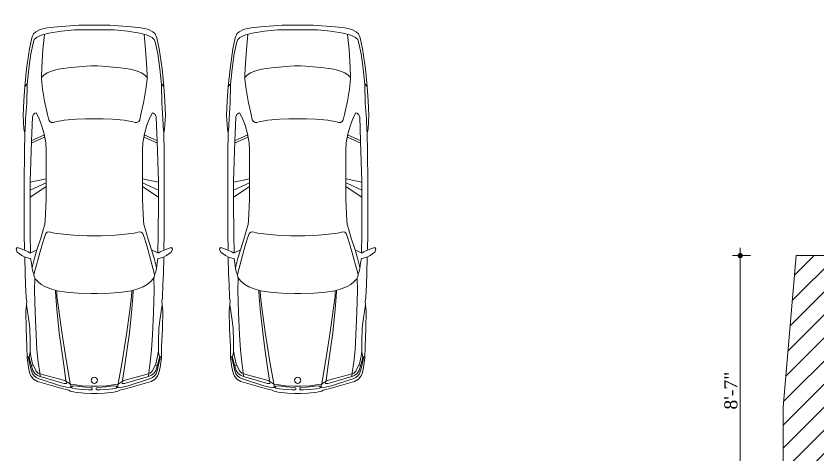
# Model space of a CAD drawing. Header units: inches. Extents: x -250485 to 735580, y -140410 to 288049.
# Drawn here: x 17007.9 to 17315.4, y 21607.1 to 21775.2 of the extents above; entities that cross this region are included whole.
import ezdxf

# ---------------------------------------------------------------- set-up
doc = ezdxf.new("R2010")
doc.units = ezdxf.units.IN
doc.header["$MEASUREMENT"] = 0
doc.header["$PDMODE"] = 35
doc.layers.get('0').update_dxf_attribs({"lineweight": 0})
doc.layers.get('Defpoints').update_dxf_attribs({"lineweight": 0})
doc.layers.add('DIEN HOA', color=111, linetype='Continuous', lineweight=0)
doc.layers.add('Layer1', color=134, linetype='Continuous', lineweight=0)
doc.styles.add('REG', font='times.ttf')
doc.dimstyles.new('Dim-Pres', dxfattribs={"dimtxt": 5.5, "dimasz": 2, "dimexe": 1.5, "dimexo": 1.5, "dimgap": 1, "dimtad": 3, "dimdec": 0, "dimzin": 3, "dimdsep": 46, "dimlunit": 4, "dimtxsty": 'REG', "dimblk": 'point', "dimcen": 2, "dimclrd": 256, "dimclre": 256, "dimclrt": 7, "dimadec": 0, "dimazin": 0, "dimtfac": 0.75, "dimtdec": 0, "dimtmove": 1, "dimatfit": 3, "dimldrblk": 'point', "dimfxl": 0, "dimtolj": 1, "dimtzin": 0, "dimlwd": -1, "dimlwe": -1, "dimarcsym": 1})
pattern_1 = [(45, (20431.023, 31959.987), (-4.4194174, 4.4194174), [])]

# ---------------------------------------------------------------- blocks, each defined once
blk = doc.blocks.new('Archi.Space.Cars1561')
at = {"layer": 'DIEN HOA'}
for p, q in [((145.182, 79.3604), (145.1988, 79.3735)), ((145.1988, 79.3735), (145.2363, 79.3586)), ((143.2532, 79.2696), (143.0403, 79.2474)), ((143.4255, 79.2807), (143.2532, 79.2696)), ((143.5959, 79.2881), (143.4255, 79.2807)), ((143.7626, 79.2788), (143.5959, 79.2881)), ((143.8089, 79.2696), (143.7626, 79.2788)), ((144.0422, 79.2733), (143.8089, 79.2696)), ((144.3947, 79.2743), (144.0422, 79.2733)), ((144.7319, 79.2743), (144.3947, 79.2743)), ((145.0242, 79.2743), (144.7319, 79.2743)), ((145.2063, 79.2706), (145.0242, 79.2743)), ((145.1913, 79.3211), (145.182, 79.3604)), ((145.2307, 79.2256), (145.1913, 79.3211)), ((145.2363, 79.3586), (145.2775, 79.3024)), ((145.2775, 79.3024), (145.3, 79.2556)), ((145.4905, 79.2651), (145.295, 79.2699)), ((142.6713, 79.1844), (142.625, 79.1641)), ((142.8047, 79.2116), (142.6713, 79.1844)), ((142.8639, 79.1968), (142.7195, 79.1659)), ((143.0403, 79.2474), (142.8047, 79.2116)), ((143.0421, 79.2214), (142.8639, 79.1968)), ((143.2292, 79.2399), (143.0421, 79.2214)), ((143.2532, 79.2677), (143.2199, 79.2418)), ((143.4477, 79.2455), (143.2292, 79.2399)), ((143.6422, 79.2585), (143.4477, 79.2455)), ((143.6149, 79.1782), (143.5893, 79.1655)), ((143.907, 79.19), (143.6149, 79.1782)), ((143.7904, 79.2659), (143.6422, 79.2585)), ((143.9038, 79.1916), (143.8322, 79.0339)), ((143.9325, 79.1916), (143.8609, 79.0339)), ((144.3947, 79.205), (143.907, 79.19)), ((144.3986, 79.2023), (144.357, 79.0145)), ((144.6382, 79.205), (144.3947, 79.205)), ((144.4954, 79.2058), (144.408, 79.0145)), ((144.5779, 79.2058), (144.456, 79.0161)), ((145.0261, 79.2032), (144.6382, 79.205)), ((145.24, 79.1994), (145.0261, 79.2032)), ((145.2085, 79.1234), (145.2459, 79.1971)), ((145.2438, 79.2106), (145.2307, 79.2256)), ((145.2459, 79.1971), (145.2438, 79.2106)), ((145.3, 79.2556), (145.3131, 79.2013)), ((145.422, 79.1809), (145.3088, 79.1528)), ((145.3674, 79.1897), (145.3123, 79.1986)), ((145.4318, 79.1814), (145.3674, 79.1897)), ((145.4677, 79.174), (145.4318, 79.1814)), ((145.5006, 79.1622), (145.4677, 79.174)), ((145.6248, 79.2587), (145.4905, 79.2651)), ((145.7826, 79.2524), (145.6248, 79.2587)), ((145.8261, 79.246), (145.7826, 79.2524)), ((145.9391, 79.2566), (145.8261, 79.246)), ((145.92, 79.2417), (145.8667, 79.2481)), ((146.0543, 79.2204), (145.92, 79.2417)), ((146.1545, 79.2524), (145.9391, 79.2566)), ((146.146, 79.2076), (146.0543, 79.2204)), ((146.3109, 79.206), (146.146, 79.2076)), ((146.367, 79.2423), (146.1545, 79.2524)), ((146.4213, 79.204), (146.3109, 79.206)), ((146.5032, 79.2406), (146.367, 79.2423)), ((146.4818, 79.1946), (146.4213, 79.204)), ((146.456, 79.2095), (146.4267, 79.2048)), ((146.4864, 79.2167), (146.456, 79.2095)), ((146.5724, 79.1748), (146.4818, 79.1946)), ((146.4829, 79.2406), (146.4882, 79.225)), ((146.4882, 79.225), (146.4864, 79.2167)), ((146.4876, 79.2179), (146.5453, 79.205)), ((146.4882, 79.228), (146.5829, 79.2071)), ((146.6172, 79.2256), (146.5032, 79.2406)), ((146.5139, 79.2125), (146.5169, 79.2209)), ((146.6516, 79.1717), (146.5453, 79.205)), ((146.5467, 79.2059), (146.5497, 79.2143)), ((146.6183, 79.154), (146.5724, 79.1748)), ((146.573, 79.197), (146.576, 79.2054)), ((146.6412, 79.1936), (146.5829, 79.2071)), ((146.5881, 79.1686), (146.5912, 79.1894)), ((146.6923, 79.2071), (146.6172, 79.2256)), ((146.6923, 79.1769), (146.6412, 79.1936)), ((146.7214, 79.1936), (146.6923, 79.2071)), ((146.7162, 79.1581), (146.6923, 79.1769)), ((146.7579, 79.1654), (146.7214, 79.1936)), ((142.5713, 79.0845), (142.5528, 78.9993)), ((142.5991, 79.1363), (142.5713, 79.0845)), ((142.625, 79.1641), (142.5991, 79.1363)), ((142.6658, 79.1289), (142.6398, 79.0734)), ((142.6917, 79.1548), (142.6658, 79.1289)), ((142.7195, 79.1659), (142.6917, 79.1548)), ((143.5723, 79.1474), (143.5706, 79.1331)), ((143.5706, 79.1331), (143.6279, 79.1016)), ((143.5893, 79.1655), (143.5723, 79.1474)), ((143.6279, 79.1016), (143.7173, 79.0674)), ((145.0692, 79.0776), (144.9709, 79.0481)), ((145.2085, 79.1234), (145.0692, 79.0776)), ((145.2008, 79.0777), (145.0804, 79.0421)), ((145.5041, 79.1587), (145.2008, 79.0777)), ((145.3088, 79.1528), (145.2085, 79.1234)), ((145.5118, 79.1586), (145.5006, 79.1622)), ((145.5118, 79.1586), (145.5353, 79.1522)), ((145.5353, 79.1522), (145.5587, 79.1394)), ((145.6973, 79.1522), (145.5524, 79.1501)), ((145.5587, 79.1394), (145.5886, 79.1117)), ((145.5886, 79.1117), (145.6227, 79.0712)), ((145.9583, 79.1437), (145.6973, 79.1522)), ((146.2275, 79.1331), (145.9583, 79.1437)), ((146.4057, 79.1227), (146.2275, 79.1331)), ((146.5547, 79.1071), (146.4057, 79.1227)), ((146.6818, 79.0894), (146.5547, 79.1071)), ((146.6589, 79.1311), (146.6183, 79.154)), ((146.6891, 79.1498), (146.6516, 79.1717)), ((146.6829, 79.1071), (146.6589, 79.1311)), ((146.7235, 79.0863), (146.6818, 79.0894)), ((146.6912, 79.0873), (146.6829, 79.1071)), ((146.71, 79.1207), (146.6891, 79.1498)), ((146.7725, 78.7905), (146.6912, 79.0873)), ((146.7235, 79.0873), (146.71, 79.1207)), ((146.7381, 79.1342), (146.7162, 79.1581)), ((146.7767, 78.9072), (146.7235, 79.0863)), ((146.7506, 79.1082), (146.7381, 79.1342)), ((146.8361, 78.8405), (146.7506, 79.1082)), ((146.784, 79.1175), (146.7579, 79.1654)), ((146.8723, 78.8095), (146.784, 79.1175)), ((142.5528, 78.9993), (142.538, 78.8827)), ((142.6139, 78.9808), (142.5898, 78.8346)), ((142.6398, 79.0734), (142.6139, 78.9808)), ((142.8121, 79.0506), (142.6324, 79.0326)), ((143.0291, 79.066), (142.8121, 79.0506)), ((143.1292, 79.0697), (143.0291, 79.066)), ((143.0917, 79.0012), (143.0717, 78.9495)), ((143.1193, 79.0419), (143.0917, 79.0012)), ((143.1403, 79.066), (143.1193, 79.0419)), ((143.1662, 79.0697), (143.1292, 79.0697)), ((143.2847, 79.0549), (143.1662, 79.0697)), ((143.4292, 79.0308), (143.2847, 79.0549)), ((143.5885, 78.9956), (143.4292, 79.0308)), ((143.6533, 78.9808), (143.5885, 78.9956)), ((143.6737, 78.9679), (143.6533, 78.9808)), ((143.7173, 79.0674), (143.8195, 79.0368)), ((143.8195, 79.0368), (143.9287, 79.018)), ((143.9287, 79.018), (144.02, 79.0123)), ((144.02, 79.0123), (144.4059, 79.0122)), ((144.6064, 79.014), (144.4059, 79.0122)), ((144.861, 79.0244), (144.6064, 79.014)), ((144.9049, 79.0301), (144.861, 79.0244)), ((144.9709, 79.0481), (144.9049, 79.0301)), ((144.9961, 78.9991), (144.9924, 78.9747)), ((145.0148, 79.0178), (144.9961, 78.9991)), ((145.0804, 79.0421), (145.0148, 79.0178)), ((145.6227, 79.0712), (145.6504, 79.0222)), ((145.6504, 79.0222), (145.676, 78.9583)), ((143.0717, 78.9495), (143.0482, 78.8698)), ((143.657, 78.7957), (143.6774, 78.8994)), ((143.6848, 78.9475), (143.6737, 78.9679)), ((143.6774, 78.8994), (143.6848, 78.9253)), ((143.6848, 78.9253), (143.6848, 78.9475)), ((144.9924, 78.9747), (145.0073, 78.9129)), ((145.0073, 78.9129), (145.0223, 78.8043)), ((145.676, 78.9583), (145.6995, 78.8816)), ((145.7741, 78.8965), (145.6995, 78.9008)), ((145.7656, 78.8837), (145.6995, 78.8859)), ((145.92, 78.8859), (145.7741, 78.8965)), ((146.2014, 78.856), (145.92, 78.8859)), ((146.8069, 78.7968), (146.7767, 78.9072)), ((142.538, 78.8827), (142.5194, 78.6217)), ((142.5898, 78.8346), (142.5769, 78.6736)), ((143.0482, 78.8698), (143.0294, 78.7506)), ((143.644, 78.6532), (143.657, 78.7957)), ((145.0223, 78.8043), (145.0336, 78.6845)), ((145.6995, 78.8816), (145.7169, 78.7708)), ((145.9306, 78.8603), (145.7656, 78.8837)), ((146.1929, 78.8262), (145.9306, 78.8603)), ((146.5489, 78.7687), (146.1929, 78.8262)), ((146.4231, 78.8262), (146.2014, 78.856)), ((146.6171, 78.7985), (146.4231, 78.8262)), ((146.7706, 78.7751), (146.6171, 78.7985)), ((146.784, 78.7686), (146.7725, 78.7905)), ((146.8079, 78.7686), (146.8069, 78.7968)), ((146.8569, 78.7489), (146.8361, 78.8405)), ((146.8784, 78.7717), (146.8723, 78.8095)), ((143.0294, 78.7506), (143.0166, 78.6199)), ((145.7169, 78.7708), (145.7275, 78.6281)), ((146.8069, 78.7239), (146.5489, 78.7687)), ((146.8069, 78.7332), (146.784, 78.7686)), ((146.785, 78.7676), (146.8079, 78.7686)), ((146.8152, 78.7234), (146.8069, 78.7332)), ((146.8213, 78.6813), (146.8152, 78.7234)), ((146.8194, 78.7187), (146.858, 78.7187)), ((146.838, 78.6681), (146.8415, 78.6962)), ((146.8415, 78.6962), (146.8494, 78.705)), ((146.8494, 78.705), (146.8609, 78.7041)), ((146.86, 78.7062), (146.8569, 78.7489)), ((146.8609, 78.7041), (146.8661, 78.6971)), ((146.8661, 78.6971), (146.8723, 78.6532)), ((146.8881, 78.7419), (146.8784, 78.7717)), ((146.9013, 78.7191), (146.8881, 78.7419)), ((146.9109, 78.669), (146.9013, 78.7191)), ((142.5194, 78.6217), (142.5194, 78.4741)), ((142.5769, 78.6736), (142.575, 78.5347)), ((143.0166, 78.6199), (143.0099, 78.5292)), ((143.6403, 78.5421), (143.644, 78.6532)), ((145.0336, 78.6845), (145.0411, 78.5197)), ((145.7275, 78.6281), (145.7316, 78.4741)), ((146.8345, 78.5839), (146.8213, 78.6813)), ((146.8503, 78.576), (146.838, 78.6681)), ((146.8723, 78.6532), (146.8811, 78.5865)), ((146.9223, 78.5575), (146.9109, 78.669)), ((142.575, 78.5347), (142.575, 78.4741)), ((143.0099, 78.5292), (143.0073, 78.4741)), ((143.6403, 78.4741), (143.6403, 78.5421)), ((145.0411, 78.5197), (145.0411, 78.4741)), ((146.8407, 78.4741), (146.8345, 78.5839)), ((146.8565, 78.4794), (146.8503, 78.576)), ((146.8811, 78.5865), (146.8855, 78.5049)), ((146.8855, 78.5049), (146.8855, 78.4647)), ((146.9276, 78.4741), (146.9223, 78.5575)), ((142.5194, 78.4741), (142.5194, 78.3979)), ((142.575, 78.4741), (142.575, 78.3979)), ((143.0073, 78.4741), (143.0073, 78.3979)), ((143.6403, 78.4741), (143.6403, 78.3979)), ((145.0411, 78.4741), (145.0411, 78.3979)), ((145.7316, 78.4741), (145.7316, 78.3979)), ((146.8407, 78.4741), (146.8407, 78.3979)), ((146.8617, 78.4647), (146.8565, 78.4794)), ((146.8617, 78.4073), (146.8565, 78.3926)), ((146.8661, 78.4595), (146.8617, 78.4647)), ((146.8661, 78.4125), (146.8617, 78.4073)), ((146.8819, 78.4595), (146.8661, 78.4595)), ((146.8819, 78.4125), (146.8661, 78.4125)), ((146.8855, 78.4647), (146.8819, 78.4595)), ((146.8855, 78.4073), (146.8819, 78.4125)), ((146.8855, 78.3671), (146.8855, 78.4073)), ((146.9276, 78.4741), (146.9276, 78.3979)), ((142.5194, 78.2503), (142.5194, 78.3979)), ((142.575, 78.3373), (142.575, 78.3979)), ((142.5769, 78.1984), (142.575, 78.3373)), ((143.0099, 78.3428), (143.0073, 78.3979)), ((143.0166, 78.2521), (143.0099, 78.3428)), ((143.6403, 78.3979), (143.6403, 78.3299)), ((143.6403, 78.3299), (143.644, 78.2188)), ((145.0336, 78.1875), (145.0411, 78.3523)), ((145.0411, 78.3523), (145.0411, 78.3979)), ((145.7275, 78.244), (145.7316, 78.3979)), ((146.8407, 78.3979), (146.8345, 78.2881)), ((146.8565, 78.3926), (146.8503, 78.296)), ((146.8811, 78.2855), (146.8855, 78.3671)), ((146.9223, 78.3145), (146.9109, 78.203)), ((146.9276, 78.3979), (146.9223, 78.3145)), ((142.538, 77.9893), (142.5194, 78.2503)), ((143.0294, 78.1214), (143.0166, 78.2521)), ((143.644, 78.2188), (143.657, 78.0763)), ((145.7169, 78.1012), (145.7275, 78.244)), ((146.8345, 78.2881), (146.8213, 78.1907)), ((146.8503, 78.296), (146.838, 78.2039)), ((146.8661, 78.1749), (146.8723, 78.2188)), ((146.8723, 78.2188), (146.8811, 78.2855)), ((142.5898, 78.0374), (142.5769, 78.1984)), ((143.0482, 78.0023), (143.0294, 78.1214)), ((145.0223, 78.0677), (145.0336, 78.1875)), ((146.8069, 78.1481), (146.5489, 78.1033)), ((146.8069, 78.1388), (146.784, 78.1034)), ((146.8152, 78.1486), (146.8069, 78.1388)), ((146.8213, 78.1907), (146.8152, 78.1486)), ((146.8194, 78.1533), (146.858, 78.1533)), ((146.8569, 78.1231), (146.8361, 78.0315)), ((146.838, 78.2039), (146.8415, 78.1758)), ((146.8415, 78.1758), (146.8494, 78.167)), ((146.8494, 78.167), (146.8609, 78.1679)), ((146.86, 78.1658), (146.8569, 78.1231)), ((146.8609, 78.1679), (146.8661, 78.1749)), ((146.8881, 78.1301), (146.8784, 78.1003)), ((146.9013, 78.153), (146.8881, 78.1301)), ((146.9109, 78.203), (146.9013, 78.153)), ((142.6139, 77.8912), (142.5898, 78.0374)), ((143.657, 78.0763), (143.6774, 77.9726)), ((145.0073, 77.9591), (145.0223, 78.0677)), ((145.6995, 77.9904), (145.7169, 78.1012)), ((146.1929, 78.0458), (145.9306, 78.0117)), ((146.5489, 78.1033), (146.1929, 78.0458)), ((146.4231, 78.0458), (146.2014, 78.016)), ((146.6171, 78.0735), (146.4231, 78.0458)), ((146.7706, 78.0969), (146.6171, 78.0735)), ((146.7725, 78.0815), (146.6912, 77.7847)), ((146.8361, 78.0315), (146.7506, 77.7639)), ((146.784, 78.1034), (146.7725, 78.0815)), ((146.8069, 78.0752), (146.7767, 77.9649)), ((146.8723, 78.0625), (146.784, 77.7545)), ((146.785, 78.1044), (146.8079, 78.1034)), ((146.8079, 78.1034), (146.8069, 78.0752)), ((146.8784, 78.1003), (146.8723, 78.0625)), ((142.5528, 77.8727), (142.538, 77.9893)), ((143.0717, 77.9225), (143.0482, 78.0023)), ((143.6848, 77.9245), (143.6737, 77.9042)), ((143.6774, 77.9726), (143.6848, 77.9467)), ((143.6848, 77.9467), (143.6848, 77.9245)), ((144.9924, 77.8973), (145.0073, 77.9591)), ((145.676, 77.9137), (145.6995, 77.9904)), ((145.7656, 77.9883), (145.6995, 77.9861)), ((145.7741, 77.9755), (145.6995, 77.9712)), ((145.9306, 78.0117), (145.7656, 77.9883)), ((145.92, 77.9861), (145.7741, 77.9755)), ((146.2014, 78.016), (145.92, 77.9861)), ((146.7767, 77.9649), (146.7235, 77.7857)), ((142.5713, 77.7875), (142.5528, 77.8727)), ((142.6398, 77.7986), (142.6139, 77.8912)), ((142.8121, 77.8214), (142.6324, 77.8394)), ((143.0917, 77.8708), (143.0717, 77.9225)), ((143.1193, 77.8301), (143.0917, 77.8708)), ((143.1403, 77.8061), (143.1193, 77.8301)), ((143.4292, 77.8412), (143.2847, 77.8172)), ((143.5885, 77.8764), (143.4292, 77.8412)), ((143.6533, 77.8912), (143.5885, 77.8764)), ((143.6737, 77.9042), (143.6533, 77.8912)), ((143.7173, 77.8046), (143.8195, 77.8352)), ((143.8195, 77.8352), (143.9287, 77.854)), ((143.9038, 77.6804), (143.8322, 77.8381)), ((143.9325, 77.6804), (143.8609, 77.8381)), ((143.9287, 77.854), (144.02, 77.8597)), ((144.02, 77.8597), (144.4059, 77.8598)), ((144.3986, 77.6697), (144.357, 77.8575)), ((144.6064, 77.858), (144.4059, 77.8598)), ((144.4954, 77.6662), (144.408, 77.8575)), ((144.5779, 77.6662), (144.456, 77.8559)), ((144.861, 77.8476), (144.6064, 77.858)), ((144.9049, 77.8419), (144.861, 77.8476)), ((144.9709, 77.8239), (144.9049, 77.8419)), ((144.9961, 77.873), (144.9924, 77.8973)), ((145.0148, 77.8542), (144.9961, 77.873)), ((145.0804, 77.8299), (145.0148, 77.8542)), ((145.2008, 77.7943), (145.0804, 77.8299)), ((145.6227, 77.8008), (145.6504, 77.8498)), ((145.6504, 77.8498), (145.676, 77.9137)), ((142.5991, 77.7357), (142.5713, 77.7875)), ((142.625, 77.708), (142.5991, 77.7357)), ((142.6658, 77.7431), (142.6398, 77.7986)), ((142.6917, 77.7172), (142.6658, 77.7431)), ((143.0291, 77.8061), (142.8121, 77.8214)), ((143.1292, 77.8023), (143.0291, 77.8061)), ((143.1662, 77.8023), (143.1292, 77.8023)), ((143.2847, 77.8172), (143.1662, 77.8023)), ((143.5706, 77.7389), (143.6279, 77.7705)), ((143.5723, 77.7246), (143.5706, 77.7389)), ((143.6279, 77.7705), (143.7173, 77.8046)), ((145.0692, 77.7945), (144.9709, 77.8239)), ((145.2085, 77.7486), (145.0692, 77.7945)), ((145.5041, 77.7133), (145.2008, 77.7943)), ((145.2085, 77.7486), (145.2459, 77.6749)), ((145.3088, 77.7192), (145.2085, 77.7486)), ((145.5353, 77.7198), (145.5587, 77.7326)), ((145.5587, 77.7326), (145.5886, 77.7603)), ((145.5886, 77.7603), (145.6227, 77.8008)), ((146.2275, 77.7389), (145.9583, 77.7283)), ((146.4057, 77.7493), (146.2275, 77.7389)), ((146.5547, 77.7649), (146.4057, 77.7493)), ((146.6818, 77.7826), (146.5547, 77.7649)), ((146.6589, 77.7409), (146.6183, 77.718)), ((146.6829, 77.7649), (146.6589, 77.7409)), ((146.7235, 77.7857), (146.6818, 77.7826)), ((146.6912, 77.7847), (146.6829, 77.7649)), ((146.71, 77.7514), (146.6891, 77.7222)), ((146.7235, 77.7847), (146.71, 77.7514)), ((146.7381, 77.7378), (146.7162, 77.7139)), ((146.7506, 77.7639), (146.7381, 77.7378)), ((146.784, 77.7545), (146.7579, 77.7066)), ((142.6713, 77.6876), (142.625, 77.708)), ((142.8047, 77.6604), (142.6713, 77.6876)), ((142.7195, 77.7061), (142.6917, 77.7172)), ((142.8639, 77.6752), (142.7195, 77.7061)), ((143.0403, 77.6247), (142.8047, 77.6604)), ((143.0421, 77.6506), (142.8639, 77.6752)), ((143.2292, 77.6321), (143.0421, 77.6506)), ((143.5893, 77.7065), (143.5723, 77.7246)), ((143.6149, 77.6938), (143.5893, 77.7065)), ((143.907, 77.682), (143.6149, 77.6938)), ((144.3947, 77.667), (143.907, 77.682)), ((144.6382, 77.667), (144.3947, 77.667)), ((145.0261, 77.6689), (144.6382, 77.667)), ((145.24, 77.6726), (145.0261, 77.6689)), ((145.2307, 77.6464), (145.1913, 77.5509)), ((145.2438, 77.6614), (145.2307, 77.6464)), ((145.2459, 77.6749), (145.2438, 77.6614)), ((145.3, 77.6164), (145.3131, 77.6707)), ((145.422, 77.6911), (145.3088, 77.7192)), ((145.3674, 77.6823), (145.3123, 77.6735)), ((145.4318, 77.6907), (145.3674, 77.6823)), ((145.4677, 77.698), (145.4318, 77.6907)), ((145.5006, 77.7098), (145.4677, 77.698)), ((145.5118, 77.7134), (145.5006, 77.7098)), ((145.5118, 77.7134), (145.5353, 77.7198)), ((145.6973, 77.7198), (145.5524, 77.7219)), ((145.9583, 77.7283), (145.6973, 77.7198)), ((146.0543, 77.6516), (145.92, 77.6303)), ((146.146, 77.6644), (146.0543, 77.6516)), ((146.3109, 77.666), (146.146, 77.6644)), ((146.4213, 77.668), (146.3109, 77.666)), ((146.4818, 77.6774), (146.4213, 77.668)), ((146.456, 77.6625), (146.4267, 77.6673)), ((146.4864, 77.6553), (146.456, 77.6625)), ((146.5724, 77.6972), (146.4818, 77.6774)), ((146.4829, 77.6315), (146.4882, 77.647)), ((146.4882, 77.647), (146.4864, 77.6553)), ((146.4876, 77.6541), (146.5453, 77.667)), ((146.4882, 77.644), (146.5829, 77.6649)), ((146.6172, 77.6464), (146.5032, 77.6315)), ((146.5139, 77.6595), (146.5169, 77.6511)), ((146.6516, 77.7003), (146.5453, 77.667)), ((146.5467, 77.6661), (146.5497, 77.6577)), ((146.6183, 77.718), (146.5724, 77.6972)), ((146.573, 77.675), (146.576, 77.6667)), ((146.6412, 77.6785), (146.5829, 77.6649)), ((146.5881, 77.7035), (146.5912, 77.6826)), ((146.6923, 77.6649), (146.6172, 77.6464)), ((146.6923, 77.6951), (146.6412, 77.6785)), ((146.6891, 77.7222), (146.6516, 77.7003)), ((146.7162, 77.7139), (146.6923, 77.6951)), ((146.7214, 77.6785), (146.6923, 77.6649)), ((146.7579, 77.7066), (146.7214, 77.6785)), ((143.2532, 77.6024), (143.0403, 77.6247)), ((143.2532, 77.6043), (143.2199, 77.6302)), ((143.4477, 77.6265), (143.2292, 77.6321)), ((143.4255, 77.5913), (143.2532, 77.6024)), ((143.5959, 77.5839), (143.4255, 77.5913)), ((143.6422, 77.6136), (143.4477, 77.6265)), ((143.7626, 77.5932), (143.5959, 77.5839)), ((143.7904, 77.6061), (143.6422, 77.6136)), ((143.8089, 77.6024), (143.7626, 77.5932)), ((144.0422, 77.5987), (143.8089, 77.6024)), ((144.3947, 77.5977), (144.0422, 77.5987)), ((144.7319, 77.5977), (144.3947, 77.5977)), ((145.0242, 77.5977), (144.7319, 77.5977)), ((145.2063, 77.6014), (145.0242, 77.5977)), ((145.1913, 77.5509), (145.182, 77.5116)), ((145.2363, 77.5134), (145.2775, 77.5696)), ((145.2775, 77.5696), (145.3, 77.6164)), ((145.4905, 77.6069), (145.295, 77.6021)), ((145.6248, 77.6133), (145.4905, 77.6069)), ((145.7826, 77.6197), (145.6248, 77.6133)), ((145.8261, 77.626), (145.7826, 77.6197)), ((145.9391, 77.6154), (145.8261, 77.626)), ((145.92, 77.6303), (145.8667, 77.6239)), ((146.1545, 77.6197), (145.9391, 77.6154)), ((146.367, 77.6297), (146.1545, 77.6197)), ((146.5032, 77.6315), (146.367, 77.6297)), ((145.182, 77.5116), (145.1988, 77.4985)), ((145.1988, 77.4985), (145.2363, 77.5134))]:
    blk.add_line(p, q, dxfattribs=at)
blk.add_circle((146.7705, 78.4365), 0.0375, dxfattribs=at)
blk = doc.blocks.new('dot')
at = {"color": 4}
for p, q in [((-1.5, 0), (1.5, 0)), ((0, 1.5), (0, -1.5))]:
    blk.add_line(p, q, dxfattribs=at)
at = {"color": 6, "const_width": 0.5}
blk.add_lwpolyline([(-0.25, 0, 1), (0.25, 0, 1)], format="xyb", close=True, dxfattribs=at)
blk = doc.blocks.new('point')
blk.add_blockref('dot', (0, 0))
blk = doc.blocks.new('*D353')
at = {"layer": 'Defpoints', "color": 0, "ltscale": 30, "transparency": 16777216}
for p in [(17482.03, 23602.09, -1.21), (17482.03, 21451.27), (17238.03, 21434.66, -1.21)]:
    blk.add_point(p, dxfattribs=at)
at = {"layer": 'Layer1', "ltscale": 30, "transparency": 16777216}
for p, q in [((17482.03, 21455.27), (17482.03, 21449.77)), ((17238.03, 21447.29), (17238.03, 21452.77)), ((17240.03, 21451.27), (17480.03, 21451.27))]:
    blk.add_line(p, q, dxfattribs=at)
at = {"layer": 'Layer1', "ltscale": 30, "transparency": 16777216, "xscale": 2, "yscale": 2, "zscale": 2, "rotation": 180}
blk.add_blockref('point', (17238.03, 21451.27), dxfattribs=at)
at = {"layer": 'Layer1', "ltscale": 30, "transparency": 16777216, "xscale": 2, "yscale": 2, "zscale": 2}
blk.add_blockref('point', (17482.03, 21451.27), dxfattribs=at)
at = {"layer": 'Layer1', "color": 7, "ltscale": 30, "transparency": 16777216, "insert": (17360.03, 21454.82), "char_height": 5, "attachment_point": 5, "style": 'REG'}
blk.add_mtext('\\A1;20\'-4"', dxfattribs=at)
blk = doc.blocks.new('*D355')
at = {"layer": 'Defpoints', "color": 0, "ltscale": 30, "transparency": 16777216}
for p in [(17285.59, 21683.42), (17307.03, 21683.42, -1.21), (17302.03, 21579.93, -1.21)]:
    blk.add_point(p, dxfattribs=at)
at = {"layer": 'Layer1', "ltscale": 30, "transparency": 16777216}
for p, q in [((17289.58, 21683.42), (17284.09, 21683.42)), ((17285.59, 21581.93), (17285.59, 21681.42)), ((17289.58, 21579.93), (17284.09, 21579.93))]:
    blk.add_line(p, q, dxfattribs=at)
at = {"layer": 'Layer1', "ltscale": 30, "transparency": 16777216, "xscale": 2, "yscale": 2, "zscale": 2}
for p, rotation in [((17285.59, 21683.42), 90), ((17285.59, 21579.93), 270)]:
    blk.add_blockref('point', p, dxfattribs=dict(at, rotation=rotation))
at = {"layer": 'Layer1', "color": 7, "ltscale": 30, "transparency": 16777216, "insert": (17282.04, 21631.68), "char_height": 5, "attachment_point": 5, "rotation": 90, "style": 'REG'}
blk.add_mtext('\\A1;8\'-7"', dxfattribs=at)

msp = doc.modelspace()

# ---------------------------------------------------------------- hatches: boundary and pattern name
at = {"layer": 'Layer1', "ltscale": 30}
h = msp.add_hatch(dxfattribs=at)
h.set_pattern_fill('ANSI31', color=256, scale=50, style=0)
h.set_pattern_definition(pattern_1)
h.paths.add_polyline_path([(17482.03, 21768.17), (17389.53, 21768.17), (17389.53, 21683.42), (17307.03, 21683.42), (17302.03, 21625.42), (17302.03, 21435.42), (17238.03, 21435.42), (17237.43, 21281.42), (17482.03, 21281.42)])
h.paths.add_polyline_path([(17172.96, 21380.44), (17172.96, 21359.31), (17078.13, 21359.31), (17078.13, 21380.44)])
h.paths.add_polyline_path([(17083.14, 21375.26), (17168.08, 21375.26), (17168.08, 21366.13), (17083.14, 21366.13)], flags=24)
h = msp.add_hatch(dxfattribs=at)
h.set_pattern_fill('ANSI31', color=256, scale=50, style=0)
h.set_pattern_definition(pattern_1)
h.paths.add_polyline_path([(17482.03, 21683.42), (17389.53, 21683.42), (17307.03, 21683.42), (17302.03, 21625.42), (17302.03, 21579.93), (17482.03, 21579.93)])
h.paths.add_polyline_path([(17428.94, 21633.81), (17428.94, 21614.93), (17349.31, 21614.93), (17349.31, 21633.81)], flags=16)
h.paths.add_polyline_path([(17284.95, 21621.5), (17353.02, 21621.46), (17353.03, 21629.87), (17284.96, 21629.91)], flags=9)

# ---------------------------------------------------------------- linework, layer by layer
at = {"layer": 'Layer1', "ltscale": 30, "elevation": -1.21}
msp.add_lwpolyline([(17041.03, 21435.42), (17302.03, 21435.42), (17302.03, 21625.42), (17307.03, 21683.42), (17389.53, 21683.42), (17389.53, 21768.17), (17482.03, 21768.17), (17482.03, 21281.42), (17041.03, 21281.42), (17041.03, 21435.42)], dxfattribs=at)

# ---------------------------------------------------------------- block references
at = {"color": 7, "xscale": 32, "yscale": 32, "zscale": 32, "rotation": 270}
for p in [(14527.98, 26332.3, -1.19), (14605.98, 26332.3, -1.19)]:
    msp.add_blockref('Archi.Space.Cars1561', p, dxfattribs=at)

# ---------------------------------------------------------------- dimensions: what is measured, and where the dimension line sits
at = {"layer": 'Layer1', "ltscale": 30}
dim = msp.add_linear_dim(base=(17482.03, 21451.27), p1=(17238.03, 21434.66, -1.21), p2=(17482.03, 23602.09, -1.21), dimstyle='Dim-Pres', override={"dimtxt": 5, "dimfxl": 4, "dimfxlon": 1}, dxfattribs=at)
dim.commit()
dim.dimension.update_dxf_attribs({"geometry": '*D353', "text_midpoint": (17360.03, 21454.82)})
dim = msp.add_linear_dim(base=(17285.59, 21683.42), p1=(17302.03, 21579.93, -1.21), p2=(17307.03, 21683.42, -1.21), angle=90, dimstyle='Dim-Pres', override={"dimtxt": 5, "dimfxl": 4, "dimfxlon": 1}, dxfattribs=at)
dim.commit()
dim.dimension.update_dxf_attribs({"geometry": '*D355', "text_midpoint": (17282.04, 21631.68)})

doc.saveas('drawing.dxf')
